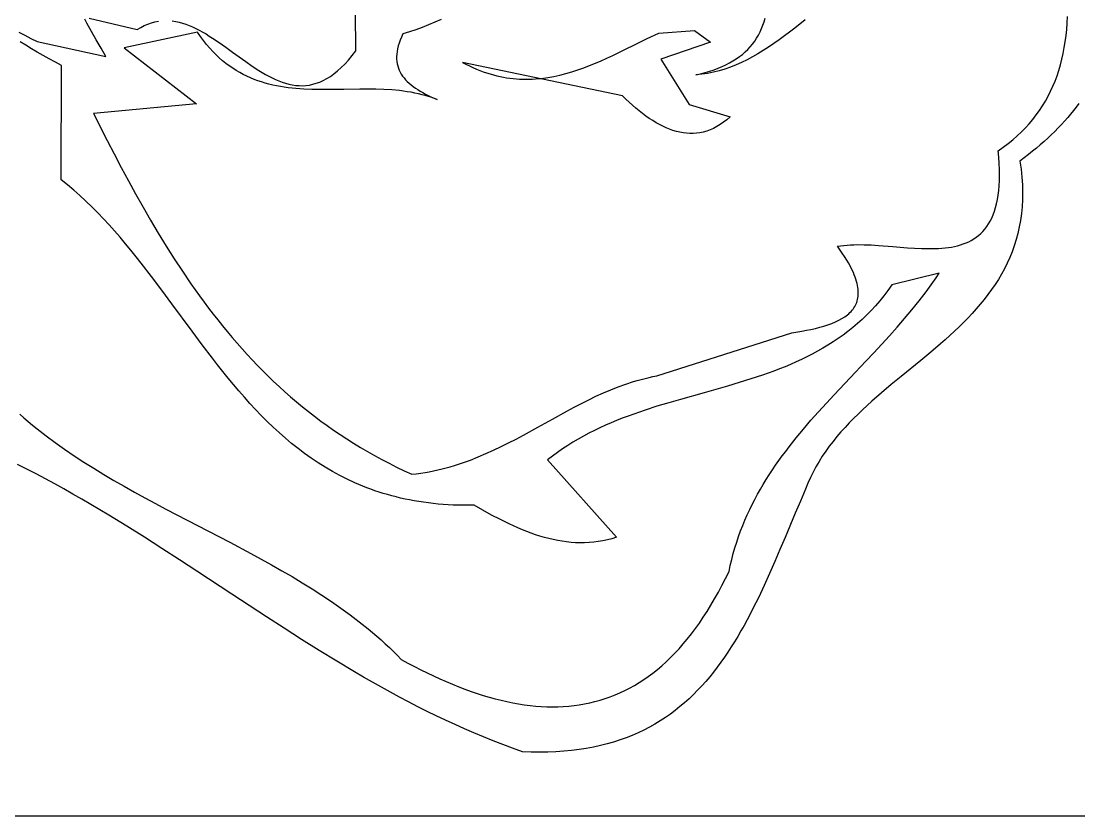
# Model space of a CAD drawing. Header units: metres. Extents: x 0 to 50, y 0 to 50.
# Drawn here: x 17.05 to 38.79, y 0 to 16.32 of the extents above; entities that cross this region are included whole.
import ezdxf

# ---------------------------------------------------------------- set-up
doc = ezdxf.new("R2010")
doc.units = ezdxf.units.M

msp = doc.modelspace()

# ---------------------------------------------------------------- linework, layer by layer
for points in [[(16.997164, 16.100142), (17.119713, 16.034554), (17.246468, 15.969563), (17.377485, 15.905174), (18.786135, 15.59952), (18.786135, 15.59952), (18.689469, 15.770619), (18.590479, 15.94125), (18.492666, 16.111068), (18.399531, 16.279727), (18.355813, 16.363515)], [(18.442262, 16.386592), (19.432413, 16.150429), (19.432413, 16.150429), (19.506201, 16.195013), (19.579586, 16.232981), (19.652582, 16.264576), (19.725202, 16.290036), (19.797461, 16.309605), (19.869373, 16.323523)], [(25.680394, 16.358554), (25.551824, 16.301744), (25.422516, 16.247251), (25.292344, 16.19558), (25.161182, 16.147235), (25.028902, 16.102717), (24.89538, 16.062531), (24.89538, 16.062531), (24.865744, 15.997555), (24.840101, 15.934603), (24.818385, 15.873621), (24.80053, 15.814553), (24.786468, 15.757344), (24.776133, 15.701937), (24.769459, 15.648277), (24.766378, 15.59631), (24.766823, 15.545978), (24.770729, 15.497226), (24.778029, 15.449999), (24.788655, 15.404241), (24.802541, 15.359897), (24.81962, 15.316911), (24.839826, 15.275227), (24.863091, 15.234789), (24.88935, 15.195543), (24.918536, 15.157432), (24.950581, 15.120401), (24.985419, 15.084394), (25.022983, 15.049356), (25.063207, 15.015231), (25.106024, 14.981964), (25.151367, 14.949498), (25.19917, 14.917778), (25.249365, 14.886749), (25.301887, 14.856355), (25.356667, 14.82654), (25.47274, 14.768426), (25.59705, 14.711962), (25.59705, 14.711962), (25.522485, 14.740387), (25.447254, 14.766276), (25.371384, 14.789742), (25.294904, 14.810896), (25.217844, 14.829851), (25.140232, 14.846719), (25.062096, 14.861613), (24.983464, 14.874645), (24.904367, 14.885926), (24.824832, 14.89557), (24.664564, 14.910395), (24.50289, 14.920017), (24.340038, 14.925335), (24.176238, 14.927248), (24.01172, 14.926652), (23.681443, 14.921533), (23.351043, 14.917166), (23.186369, 14.917511), (23.022352, 14.920738), (22.859221, 14.927747), (22.697205, 14.939436), (22.616687, 14.947317), (22.536533, 14.956704), (22.456774, 14.96771), (22.377436, 14.980449), (22.298549, 14.99503), (22.220141, 15.011568), (22.142242, 15.030175), (22.064879, 15.050962), (21.988081, 15.074042), (21.911878, 15.099528), (21.836297, 15.127531), (21.761367, 15.158164), (21.687118, 15.191539), (21.613577, 15.227769), (21.540774, 15.266966), (21.468736, 15.309242), (21.397493, 15.35471), (21.327073, 15.403481), (21.257506, 15.455668), (21.188818, 15.511384), (21.121041, 15.57074), (21.054201, 15.63385), (20.988327, 15.700824), (20.923449, 15.771776), (20.859594, 15.846819), (20.796793, 15.926063), (20.735072, 16.009622), (20.674461, 16.097607), (19.167209, 15.77553), (20.652264, 14.628423), (18.531417, 14.424757), (18.531417, 14.424757), (18.814882, 13.871215), (18.95856, 13.595362), (19.103936, 13.320452), (19.251308, 13.046735), (19.400976, 12.77446), (19.55324, 12.503876), (19.7084, 12.235231), (19.866754, 11.968774), (20.028603, 11.704755), (20.194246, 11.443423), (20.363982, 11.185026), (20.538112, 10.929813), (20.626918, 10.803478), (20.716935, 10.678033), (20.808199, 10.553508), (20.90075, 10.429936), (20.994623, 10.307345), (21.089857, 10.185769), (21.186488, 10.065238), (21.284555, 9.945783), (21.384095, 9.827435), (21.485145, 9.710226), (21.587743, 9.594186), (21.691926, 9.479347), (21.797731, 9.365739), (21.905197, 9.253394), (22.01436, 9.142343), (22.125258, 9.032618), (22.237928, 8.924248), (22.352408, 8.817266), (22.468736, 8.711702), (22.586948, 8.607588), (22.707082, 8.504955), (22.829176, 8.403833), (22.953267, 8.304254), (23.079393, 8.206249), (23.20759, 8.10985), (23.337897, 8.015087), (23.470351, 7.921991), (23.604989, 7.830593), (23.741849, 7.740925), (23.880968, 7.653018), (24.022384, 7.566903), (24.166133, 7.482611), (24.312255, 7.400172), (24.460785, 7.31962), (24.611762, 7.240983), (24.765223, 7.164294), (24.921205, 7.089583), (25.079746, 7.016882), (25.079746, 7.016882), (25.17082, 7.027073), (25.261007, 7.039133), (25.35033, 7.053005), (25.438813, 7.068632), (25.52648, 7.085955), (25.613355, 7.104917), (25.699463, 7.125461), (25.784827, 7.147529), (25.869471, 7.171063), (25.95342, 7.196005), (26.119326, 7.249885), (26.282737, 7.308708), (26.443845, 7.372012), (26.602842, 7.439336), (26.759921, 7.510219), (26.915273, 7.584201), (27.069091, 7.660819), (27.221567, 7.739613), (27.372892, 7.820121), (27.67286, 7.984438), (27.970531, 8.15008), (28.267443, 8.313358), (28.416095, 8.392958), (28.565132, 8.470584), (28.714748, 8.545774), (28.865135, 8.618067), (29.016484, 8.687003), (29.168988, 8.75212), (29.322839, 8.812957), (29.478228, 8.869053), (29.635348, 8.919947), (29.714617, 8.943299), (29.794391, 8.965178), (29.874694, 8.985525), (29.95555, 9.004284), (30.036982, 9.021396), (30.119015, 9.036804), (32.893796, 9.921247), (32.893796, 9.921247), (33.093749, 9.954612), (33.190659, 9.972875), (33.285157, 9.992403), (33.376965, 10.013358), (33.465806, 10.035897), (33.551405, 10.06018), (33.633485, 10.086367), (33.711768, 10.114616), (33.785979, 10.145088), (33.855841, 10.177941), (33.921076, 10.213336), (33.981409, 10.251431), (34.036563, 10.292385), (34.062112, 10.313984), (34.086261, 10.336359), (34.108978, 10.359527), (34.130227, 10.383511), (34.149973, 10.408328), (34.168183, 10.434001), (34.184822, 10.460547), (34.199854, 10.487988), (34.213246, 10.516343), (34.224962, 10.545631), (34.234969, 10.575874), (34.243232, 10.607091), (34.249715, 10.639302), (34.254385, 10.672526), (34.257207, 10.706784), (34.258147, 10.742096), (34.257169, 10.778481), (34.254239, 10.815959), (34.249323, 10.854551), (34.242386, 10.894276), (34.233394, 10.935155), (34.222311, 10.977206), (34.209104, 11.020451), (34.193737, 11.064908), (34.176177, 11.110599), (34.156388, 11.157542), (34.134336, 11.205758), (34.109987, 11.255266), (34.054257, 11.358241), (33.988922, 11.466625), (33.913704, 11.580579), (33.828329, 11.700261), (33.828329, 11.700261), (33.893654, 11.710032), (33.960131, 11.717859), (34.027683, 11.723868), (34.096233, 11.728185), (34.165705, 11.730935), (34.236022, 11.732246), (34.378882, 11.731052), (34.524201, 11.725612), (34.671363, 11.716934), (34.968762, 11.693901), (35.266168, 11.670024), (35.413337, 11.660291), (35.558665, 11.653373), (35.701539, 11.65028), (35.841343, 11.65202), (35.909902, 11.655018), (35.977463, 11.659602), (36.043951, 11.665899), (36.109287, 11.674035), (36.173395, 11.684136), (36.236198, 11.696328), (36.29762, 11.710737), (36.357584, 11.727489), (36.416013, 11.74671), (36.47283, 11.768527), (36.527959, 11.793066), (36.581322, 11.820452), (36.632844, 11.850812), (36.682446, 11.884272), (36.730053, 11.920958), (36.775588, 11.960996), (36.818973, 12.004512), (36.860133, 12.051633), (36.89899, 12.102484), (36.935468, 12.157191), (36.969489, 12.215881), (37.000978, 12.27868), (37.029857, 12.345713), (37.05605, 12.417108), (37.079479, 12.492989), (37.100068, 12.573484), (37.117741, 12.658718), (37.13242, 12.748817), (37.144028, 12.843908), (37.15249, 12.944117), (37.157728, 13.049569), (37.159665, 13.160391), (37.158225, 13.276708), (37.153331, 13.398648), (37.144906, 13.526336), (37.132873, 13.659898), (37.132873, 13.659898), (37.237283, 13.733039), (37.337258, 13.808311), (37.432855, 13.885724), (37.524133, 13.965291), (37.611147, 14.047023), (37.693954, 14.130931), (37.772613, 14.217027), (37.847178, 14.305323), (37.917708, 14.395828), (37.98426, 14.488556), (38.04689, 14.583518), (38.105655, 14.680725), (38.160613, 14.780188), (38.21182, 14.881919), (38.259333, 14.98593), (38.303209, 15.092231), (38.343506, 15.200835), (38.380279, 15.311753), (38.413587, 15.424995), (38.443486, 15.540575), (38.470033, 15.658502), (38.493285, 15.778789), (38.513299, 15.901448), (38.530131, 16.026488), (38.54384, 16.153923), (38.554482, 16.283763), (38.562113, 16.41602)], [(20.153827, 16.327508), (20.224213, 16.316789), (20.294335, 16.301865), (20.364208, 16.282979), (20.433846, 16.260371), (20.503263, 16.234282), (20.572473, 16.204954), (20.641489, 16.172628), (20.710327, 16.137545), (20.778999, 16.099945), (20.84752, 16.060071), (20.915904, 16.018163), (20.984164, 15.974463), (21.120373, 15.882649), (21.256256, 15.78656), (21.391928, 15.688123), (21.527499, 15.589269), (21.663083, 15.491926), (21.79879, 15.398024), (21.934733, 15.309492), (22.002828, 15.267842), (22.071024, 15.228259), (22.139335, 15.190982), (22.207775, 15.156254), (22.276359, 15.124315), (22.345099, 15.095407), (22.41401, 15.06977), (22.483107, 15.047647), (22.552403, 15.029277), (22.621911, 15.014902), (22.691647, 15.004764), (22.761624, 14.999103), (22.831856, 14.998161), (22.902357, 15.002179), (22.973142, 15.011397), (23.044223, 15.026058), (23.115616, 15.046402), (23.187334, 15.07267), (23.259391, 15.105103), (23.331801, 15.143944), (23.404579, 15.189432), (23.477737, 15.241809), (23.551291, 15.301317), (23.625254, 15.368195), (23.699641, 15.442686), (23.774464, 15.525031), (23.849739, 15.61547), (23.925479, 15.714246), (23.920411, 16.514706)], [(30.917449, 15.220251), (30.917449, 15.220251), (31.016149, 15.243497), (31.111369, 15.268859), (31.203118, 15.29635), (31.291403, 15.325982), (31.376232, 15.357768), (31.457613, 15.39172), (31.535554, 15.427851), (31.610063, 15.466172), (31.681146, 15.506696), (31.748813, 15.549436), (31.813072, 15.594404), (31.873929, 15.641612), (31.931393, 15.691072), (31.985472, 15.742798), (32.036173, 15.796801), (32.083504, 15.853094), (32.127474, 15.91169), (32.16809, 15.972599), (32.205359, 16.035836), (32.239291, 16.101412), (32.269891, 16.16934), (32.29717, 16.239632), (32.321133, 16.3123), (32.34179, 16.387357)], [(33.164765, 16.352584), (32.95203, 16.18231), (32.845208, 16.099489), (32.737999, 16.018594), (32.630337, 15.939912), (32.522159, 15.863729), (32.413399, 15.790333), (32.303995, 15.720011), (32.193881, 15.653048), (32.082994, 15.589733), (31.971269, 15.530351), (31.858642, 15.475189), (31.745049, 15.424535), (31.630426, 15.378675), (31.514707, 15.337896), (31.39783, 15.302485), (31.27973, 15.272728), (31.220202, 15.260059), (31.160343, 15.248912), (31.100146, 15.239321), (31.039604, 15.231324), (30.978708, 15.224955), (30.917449, 15.220251)], [(31.222188, 15.894626), (30.201524, 15.545553), (30.77992, 14.611108), (31.623712, 14.357578), (31.623712, 14.357578), (31.554943, 14.298822), (31.486099, 14.24598), (31.417185, 14.198925), (31.348204, 14.157533), (31.279162, 14.121679), (31.210063, 14.091236), (31.140912, 14.066079), (31.071713, 14.046084), (31.002471, 14.031124), (30.93319, 14.021074), (30.863875, 14.015809), (30.794531, 14.015203), (30.725161, 14.019131), (30.655771, 14.027467), (30.586365, 14.040086), (30.516948, 14.056863), (30.447524, 14.077671), (30.378098, 14.102387), (30.308674, 14.130883), (30.239257, 14.163035), (30.169851, 14.198718), (30.100462, 14.237805), (30.031093, 14.280172), (29.961749, 14.325693), (29.892435, 14.374242), (29.823155, 14.425695), (29.753914, 14.479925), (29.684716, 14.536808), (29.615566, 14.596217), (29.546468, 14.658028), (29.477428, 14.722115), (29.408449, 14.788352), (26.117634, 15.475339), (26.117634, 15.475339), (26.190408, 15.437841), (26.262688, 15.402741), (26.334486, 15.369995), (26.405808, 15.33956), (26.476665, 15.311391), (26.547065, 15.285443), (26.617018, 15.261674), (26.686531, 15.24004), (26.755615, 15.220495), (26.824277, 15.202996), (26.892528, 15.187499), (26.960375, 15.17396), (27.027828, 15.162335), (27.094896, 15.15258), (27.161588, 15.144651), (27.227912, 15.138504), (27.293878, 15.134094), (27.359495, 15.131378), (27.424771, 15.130312), (27.489715, 15.130852), (27.554337, 15.132953), (27.618645, 15.136572), (27.746356, 15.148187), (27.87292, 15.165344), (27.998408, 15.187692), (28.122891, 15.214876), (28.246442, 15.246547), (28.369131, 15.28235), (28.491031, 15.321935), (28.612212, 15.364948), (28.732747, 15.411038), (28.852707, 15.459851), (28.972163, 15.511037), (29.091187, 15.564243), (29.209851, 15.619116), (29.446384, 15.732456), (29.682333, 15.848238), (29.918271, 15.963646), (30.15477, 16.07586), (30.890595, 16.133605), (31.222188, 15.894626)], [(17.017053, 8.252479), (17.104421, 8.175733), (17.192995, 8.100086), (17.282743, 8.025507), (17.373628, 7.951964), (17.55868, 7.807864), (17.747877, 7.66754), (17.940947, 7.530743), (18.137617, 7.397227), (18.337616, 7.266744), (18.540669, 7.139047), (18.746505, 7.013888), (18.954851, 6.89102), (19.165434, 6.770196), (19.377982, 6.651167), (19.592222, 6.533688), (19.807881, 6.41751), (20.024687, 6.302385), (20.460648, 6.074309), (20.897924, 5.84748), (21.334334, 5.619919), (21.767697, 5.389647), (21.982555, 5.272876), (22.195832, 5.154685), (22.407258, 5.034826), (22.616558, 4.913053), (22.823461, 4.789118), (23.027693, 4.662773), (23.228983, 4.533771), (23.427057, 4.401865), (23.621643, 4.266807), (23.812468, 4.12835), (23.99926, 3.986247), (24.181746, 3.84025), (24.271289, 3.765713), (24.359653, 3.690111), (24.446804, 3.613412), (24.532708, 3.535584), (24.617332, 3.456597), (24.70064, 3.376421), (24.782599, 3.295023), (24.863175, 3.212374), (24.863175, 3.212374), (24.997462, 3.139117), (25.130958, 3.068512), (25.263659, 3.000587), (25.395557, 2.935369), (25.526646, 2.872886), (25.656921, 2.813165), (25.786373, 2.756235), (25.914998, 2.702123), (26.042788, 2.650856), (26.169738, 2.602462), (26.295841, 2.556968), (26.42109, 2.514403), (26.54548, 2.474794), (26.669004, 2.438169), (26.791655, 2.404554), (26.913427, 2.373978), (27.034314, 2.346469), (27.15431, 2.322054), (27.273408, 2.30076), (27.391601, 2.282615), (27.508884, 2.267647), (27.62525, 2.255884), (27.740693, 2.247353), (27.855206, 2.242081), (27.968783, 2.240097), (28.081418, 2.241428), (28.193103, 2.246101), (28.303834, 2.254144), (28.413603, 2.265585), (28.522404, 2.280451), (28.630231, 2.298771), (28.737078, 2.320571), (28.842937, 2.345879), (28.947804, 2.374723), (29.05167, 2.407131), (29.154531, 2.443129), (29.256379, 2.482747), (29.357208, 2.52601), (29.457013, 2.572948), (29.555785, 2.623587), (29.65352, 2.677955), (29.750211, 2.73608), (29.845851, 2.797989), (29.940435, 2.863711), (30.033955, 2.933272), (30.126405, 3.0067), (30.21778, 3.084023), (30.308072, 3.165268), (30.397275, 3.250464), (30.485383, 3.339637), (30.57239, 3.432816), (30.658289, 3.530028), (30.743074, 3.6313), (30.826738, 3.73666), (30.909276, 3.846136), (30.99068, 3.959756), (31.070944, 4.077546), (31.150063, 4.199536), (31.228029, 4.325751), (31.304837, 4.45622), (31.380479, 4.590971), (31.45495, 4.730031), (31.528244, 4.873427), (31.600353, 5.021188), (31.600353, 5.021188), (31.626498, 5.14495), (31.655338, 5.266887), (31.686805, 5.387046), (31.720833, 5.505472), (31.757354, 5.622209), (31.796302, 5.737304), (31.837611, 5.8508), (31.881212, 5.962745), (31.92704, 6.073182), (31.975028, 6.182157), (32.025109, 6.289715), (32.077215, 6.395901), (32.131281, 6.500761), (32.187239, 6.60434), (32.245023, 6.706683), (32.304565, 6.807835), (32.365799, 6.907841), (32.428659, 7.006747), (32.493076, 7.104598), (32.558986, 7.201439), (32.626319, 7.297315), (32.695011, 7.392271), (32.764993, 7.486354), (32.8362, 7.579607), (32.982019, 7.763806), (33.131932, 7.945232), (33.285406, 8.124245), (33.441905, 8.301208), (33.600896, 8.476482), (33.761843, 8.650429), (34.08747, 8.995787), (34.414508, 9.340177), (34.57722, 9.512913), (34.738681, 9.686491), (34.898357, 9.861275), (35.055713, 10.037624), (35.210215, 10.215902), (35.361328, 10.396469), (35.508517, 10.579688), (35.651249, 10.76592), (35.720776, 10.860278), (35.788987, 10.955526), (35.855818, 11.051708), (35.921199, 11.148869), (34.949783, 10.908104), (34.949783, 10.908104), (34.868157, 10.794038), (34.784401, 10.684381), (34.698573, 10.579008), (34.610731, 10.477795), (34.520936, 10.380618), (34.429244, 10.287351), (34.335714, 10.197872), (34.240406, 10.112055), (34.143377, 10.029775), (34.044686, 9.950909), (33.944392, 9.875331), (33.842553, 9.802918), (33.739228, 9.733545), (33.634474, 9.667088), (33.528352, 9.603421), (33.420919, 9.542421), (33.312234, 9.483963), (33.202354, 9.427923), (33.09134, 9.374176), (32.97925, 9.322598), (32.866141, 9.273064), (32.752073, 9.22545), (32.637103, 9.179632), (32.521292, 9.135485), (32.404696, 9.092884), (32.287375, 9.051705), (32.050791, 8.973115), (31.812008, 8.898721), (31.571494, 8.827526), (31.329718, 8.758535), (31.087147, 8.690751), (30.601496, 8.554826), (30.359353, 8.484694), (30.118288, 8.411787), (29.87877, 8.33511), (29.641268, 8.253667), (29.523419, 8.210847), (29.40625, 8.166463), (29.289818, 8.120389), (29.174183, 8.072502), (29.059403, 8.022677), (28.945537, 7.970789), (28.832643, 7.916714), (28.720779, 7.860328), (28.610005, 7.801506), (28.500378, 7.740123), (28.391958, 7.676056), (28.284802, 7.609179), (28.17897, 7.539369), (28.07452, 7.4665), (27.97151, 7.390449), (27.869999, 7.311091), (29.288587, 5.720681), (29.288587, 5.720681), (29.193667, 5.692137), (29.099105, 5.667928), (29.004886, 5.647938), (28.910996, 5.632049), (28.817421, 5.620146), (28.724147, 5.612111), (28.631158, 5.607829), (28.538441, 5.607182), (28.44598, 5.610055), (28.353762, 5.61633), (28.261773, 5.625892), (28.169997, 5.638622), (28.078421, 5.654406), (27.987029, 5.673127), (27.895809, 5.694667), (27.804744, 5.718911), (27.713821, 5.745741), (27.623026, 5.775042), (27.532343, 5.806697), (27.441759, 5.840589), (27.351259, 5.876601), (27.260829, 5.914618), (27.170454, 5.954523), (27.08012, 5.996198), (26.899517, 6.084396), (26.718905, 6.17828), (26.538169, 6.276918), (26.357193, 6.379377), (26.357193, 6.379377), (26.247641, 6.378049), (26.139447, 6.378407), (26.032594, 6.380433), (25.927067, 6.384104), (25.82285, 6.389401), (25.719925, 6.396305), (25.618278, 6.404795), (25.517891, 6.414851), (25.41875, 6.426452), (25.320837, 6.43958), (25.224137, 6.454213), (25.128634, 6.470333), (25.034311, 6.487917), (24.941152, 6.506948), (24.849142, 6.527404), (24.758264, 6.549266), (24.668501, 6.572513), (24.579839, 6.597125), (24.49226, 6.623083), (24.405749, 6.650366), (24.32029, 6.678954), (24.235866, 6.708827), (24.152462, 6.739965), (24.07006, 6.772349), (23.908203, 6.84077), (23.750165, 6.91393), (23.595818, 6.991669), (23.445033, 7.073826), (23.297681, 7.160241), (23.153633, 7.250753), (23.01276, 7.345201), (22.874933, 7.443425), (22.740024, 7.545265), (22.607903, 7.65056), (22.478442, 7.759149), (22.351512, 7.870872), (22.226984, 7.985569), (22.104728, 8.103078), (21.984617, 8.22324), (21.866521, 8.345894), (21.750311, 8.470879), (21.635858, 8.598035), (21.523034, 8.727201), (21.41171, 8.858217), (21.301757, 8.990922), (21.193045, 9.125156), (21.085447, 9.260758), (20.978832, 9.397568), (20.76804, 9.674169), (20.559638, 9.953675), (20.145879, 10.516263), (19.93846, 10.796777), (19.729306, 11.075059), (19.517387, 11.349825), (19.410068, 11.485489), (19.301671, 11.619791), (19.192067, 11.752572), (19.081127, 11.883672), (18.968722, 12.01293), (18.854724, 12.140185), (18.739003, 12.265276), (18.621431, 12.388044), (18.501879, 12.508328), (18.380218, 12.625967), (18.256318, 12.7408), (18.130052, 12.852668), (18.00129, 12.96141), (17.869903, 13.066864), (17.879736, 15.415048), (17.879736, 15.415048), (17.750051, 15.48144), (17.622969, 15.548853), (17.498495, 15.617288), (17.376631, 15.686748), (17.257382, 15.757235), (17.140751, 15.828754), (17.026741, 15.901305)], [(38.793633, 14.63071), (38.739128, 14.557799), (38.682446, 14.485329), (38.623603, 14.413299), (38.562616, 14.341707), (38.499502, 14.270549), (38.434276, 14.199826), (38.366955, 14.129534), (38.297556, 14.059672), (38.226095, 13.990238), (38.152589, 13.92123), (38.077054, 13.852646), (37.999506, 13.784485), (37.919963, 13.716743), (37.838439, 13.64942), (37.754953, 13.582513), (37.66952, 13.516021), (37.582157, 13.449941), (37.582157, 13.449941), (37.60478, 13.28326), (37.620904, 13.120914), (37.630705, 12.962787), (37.634356, 12.808763), (37.632031, 12.658728), (37.623904, 12.512567), (37.610148, 12.370163), (37.590938, 12.231401), (37.566447, 12.096165), (37.536849, 11.964342), (37.502319, 11.835814), (37.463029, 11.710466), (37.419154, 11.588184), (37.370867, 11.468851), (37.318343, 11.352353), (37.261755, 11.238573), (37.201278, 11.127397), (37.137084, 11.018709), (37.069348, 10.912394), (36.998244, 10.808335), (36.923946, 10.706418), (36.846627, 10.606528), (36.766461, 10.508548), (36.683622, 10.412364), (36.598284, 10.31786), (36.510621, 10.224921), (36.420807, 10.13343), (36.329015, 10.043274), (36.23542, 9.954336), (36.140195, 9.8665), (36.043514, 9.779653), (35.945551, 9.693677), (35.746474, 9.52388), (35.544355, 9.356187), (35.136555, 9.023417), (34.933656, 8.856493), (34.733278, 8.68798), (34.536812, 8.516952), (34.44048, 8.430207), (34.345649, 8.342488), (34.25249, 8.253679), (34.161179, 8.163664), (34.07189, 8.072328), (33.984795, 7.979556), (33.900069, 7.885232), (33.817886, 7.789241), (33.73842, 7.691467), (33.661843, 7.591795), (33.588332, 7.49011), (33.518058, 7.386296), (33.451196, 7.280238), (33.387921, 7.17182), (33.328405, 7.060927), (33.272822, 6.947443), (33.221347, 6.831254), (33.174153, 6.712243), (33.174153, 6.712243), (33.067101, 6.464952), (32.961484, 6.216319), (32.752051, 5.717596), (32.646982, 5.468789), (32.540841, 5.221208), (32.433002, 4.975495), (32.322839, 4.732292), (32.209725, 4.492241), (32.093032, 4.255984), (32.033148, 4.139478), (31.972134, 4.024162), (31.909912, 3.910115), (31.846405, 3.797418), (31.781532, 3.68615), (31.715217, 3.576393), (31.64738, 3.468227), (31.577944, 3.36173), (31.506829, 3.256985), (31.433959, 3.154071), (31.359253, 3.053068), (31.282635, 2.954057), (31.204025, 2.857118), (31.123346, 2.762331), (31.040518, 2.669776), (30.955464, 2.579534), (30.868106, 2.491685), (30.778364, 2.406308), (30.686161, 2.323485), (30.591418, 2.243296), (30.494057, 2.16582), (30.393999, 2.091139), (30.291167, 2.019332), (30.185481, 1.950479), (30.076864, 1.884661), (29.965237, 1.821959), (29.850522, 1.762451), (29.732641, 1.706219), (29.611514, 1.653343), (29.487065, 1.603903), (29.359213, 1.557979), (29.227882, 1.515652), (29.092993, 1.477001), (28.954466, 1.442107), (28.812225, 1.411051), (28.666191, 1.383912), (28.516285, 1.360771), (28.362429, 1.341708), (28.204545, 1.326803), (28.042554, 1.316136), (27.876378, 1.309788), (27.705938, 1.30784), (27.531157, 1.31037), (27.351956, 1.31746), (27.351956, 1.31746), (27.149936, 1.388884), (26.949377, 1.463075), (26.750232, 1.539948), (26.552453, 1.619419), (26.355993, 1.701401), (26.160805, 1.785809), (25.96684, 1.87256), (25.774053, 1.961566), (25.582394, 2.052745), (25.391817, 2.146009), (25.202275, 2.241274), (25.013719, 2.338456), (24.826103, 2.437468), (24.63938, 2.538227), (24.453501, 2.640645), (24.268419, 2.74464), (24.084088, 2.850125), (23.900459, 2.957015), (23.535118, 3.174672), (23.172019, 3.396928), (22.810782, 3.623104), (22.451027, 3.852518), (22.092376, 4.084489), (21.376866, 4.553381), (20.661217, 5.024331), (20.302393, 5.258877), (19.942396, 5.491894), (19.580847, 5.722703), (19.217368, 5.950622), (18.851578, 6.17497), (18.483098, 6.395067), (18.297731, 6.503309), (18.111549, 6.610232), (17.924506, 6.715752), (17.736553, 6.819783), (17.547643, 6.922242), (17.357728, 7.023041), (17.166762, 7.122097), (16.974697, 7.219323)], [(3, 0), (47, 0)]]:
    msp.add_lwpolyline(points)

doc.saveas('drawing.dxf')
